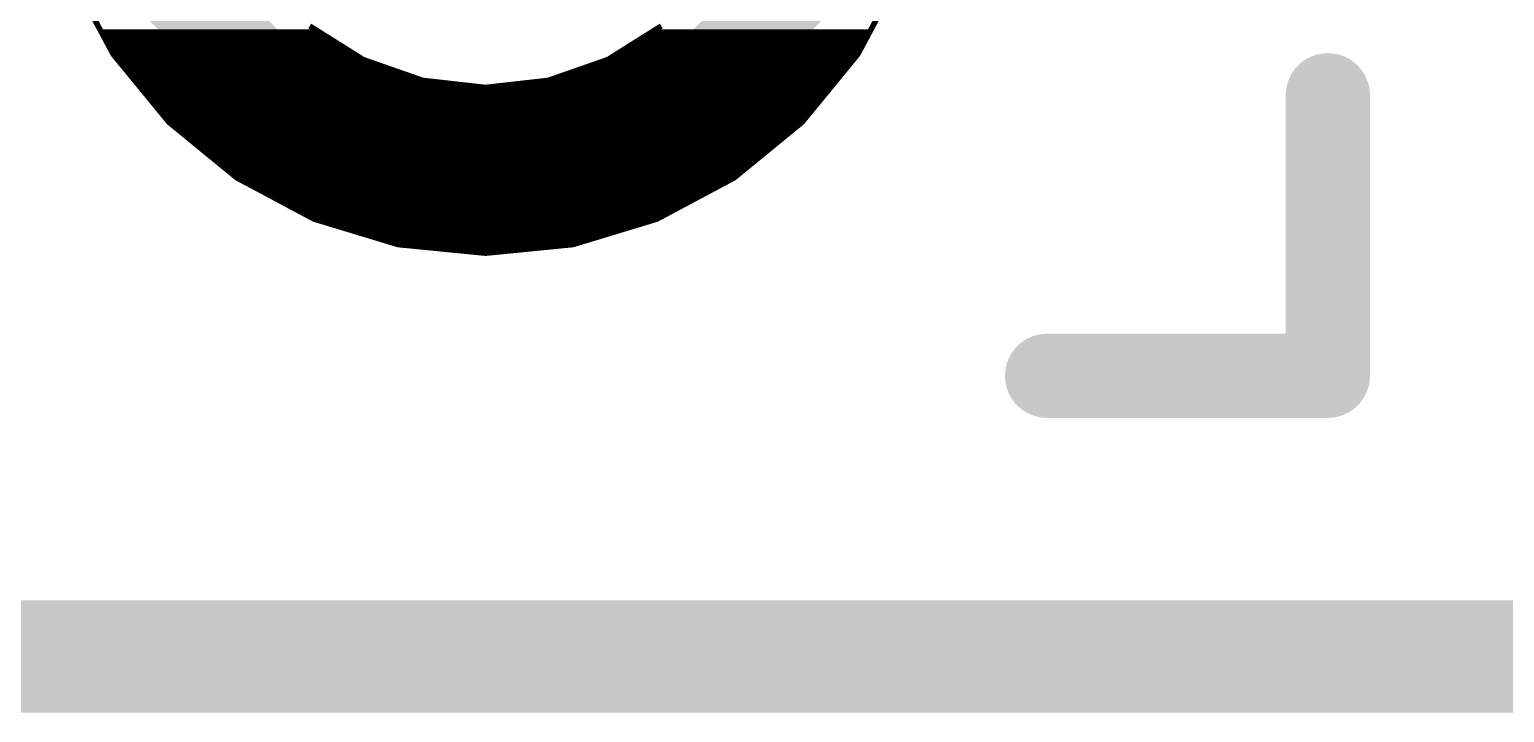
# Model space of a CAD drawing. Extents: x -6.3 to 43.3, y -21.6 to 50.8.
# Drawn here: x 30.925 to 33.594, y -0.102 to 1.135 of the extents above; entities that cross this region are included whole.
import ezdxf

# ---------------------------------------------------------------- set-up
doc = ezdxf.new("R2010")
doc.units = 0
for name, color, linetype in [('1', 12, 'CONTINUOUS'), ('15', 30, 'CONTINUOUS'), ('16', 132, 'CONTINUOUS'), ('2', 41, 'CONTINUOUS'), ('20', 31, 'CONTINUOUS'), ('21', 41, 'CONTINUOUS')]:
    doc.layers.add(name, color=color, linetype=linetype)

# ---------------------------------------------------------------- blocks, each defined once
blk = doc.blocks.new('RECT')
blk.add_solid([(-0.5, -0.5), (0.5, -0.5), (-0.5, 0.5), (0.5, 0.5)])

msp = doc.modelspace()

# ---------------------------------------------------------------- linework, layer by layer
at = {"layer": '1'}
for points, const_width in [([(31.1214, 1.2796), (31.4896, 0.9114)], 0.1524), ([(32.0104, 0.9114), (32.3786, 1.2796)], 0.1524), ([(31.0017, 1.23), (31.0765, 1.09)], 0.01), ([(32.4235, 1.09), (32.4983, 1.23)], 0.01), ([(31.0551, 1.13), (31.45, 1.13)], 0.01), ([(31.0605, 1.12), (31.4659, 1.12)], 0.01), ([(31.5287, 1.0805), (31.432, 1.1413)], 0.01), ([(32.068, 1.1413), (31.9713, 1.0805)], 0.01), ([(32.0341, 1.12), (32.4395, 1.12)], 0.01), ([(32.0501, 1.13), (32.4449, 1.13)], 0.01), ([(31.0658, 1.11), (31.4818, 1.11)], 0.01), ([(31.0712, 1.1), (31.4977, 1.1)], 0.01), ([(31.0765, 1.09), (31.1772, 0.9672)], 0.01), ([(31.0765, 1.09), (31.5136, 1.09)], 0.01), ([(31.9864, 1.09), (32.4235, 1.09)], 0.01), ([(32.0023, 1.1), (32.4288, 1.1)], 0.01), ([(32.0182, 1.11), (32.4342, 1.11)], 0.01), ([(32.3228, 0.9672), (32.4235, 1.09)], 0.01), ([(31.0847, 1.08), (31.5302, 1.08)], 0.01), ([(31.0929, 1.07), (31.5587, 1.07)], 0.01), ([(31.6365, 1.0428), (31.5287, 1.0805)], 0.01), ([(31.9713, 1.0805), (31.8635, 1.0428)], 0.01), ([(31.9413, 1.07), (32.4071, 1.07)], 0.01), ([(31.9698, 1.08), (32.4153, 1.08)], 0.01), ([(31.1011, 1.06), (31.5873, 1.06)], 0.01), ([(31.1093, 1.05), (31.6159, 1.05)], 0.01), ([(31.1175, 1.04), (31.6613, 1.04)], 0.01), ([(31.75, 1.03), (31.6365, 1.0428)], 0.01), ([(31.8635, 1.0428), (31.75, 1.03)], 0.01), ([(31.8387, 1.04), (32.3825, 1.04)], 0.01), ([(31.8841, 1.05), (32.3907, 1.05)], 0.01), ([(31.9127, 1.06), (32.3989, 1.06)], 0.01), ([(31.1257, 1.03), (31.75, 1.03)], 0.01), ([(31.1339, 1.02), (31.75, 1.02)], 0.01), ([(31.1422, 1.01), (31.75, 1.01)], 0.01), ([(31.75, 0.73), (31.75, 1.03)], 0.01), ([(31.75, 1.03), (31.75, 0.73)], 0.01), ([(31.75, 1.03), (32.3743, 1.03)], 0.01), ([(31.75, 1.02), (32.3661, 1.02)], 0.01), ([(31.75, 1.01), (32.3578, 1.01)], 0.01), ([(31.1504, 1), (31.75, 1)], 0.01), ([(31.1586, 0.99), (31.75, 0.99)], 0.01), ([(31.4896, 0.9114), (31.7286, 0.9114)], 0.1524), ([(31.7286, 0.9114), (31.75, 0.89)], 0.1524), ([(31.75, 0.89), (31.7714, 0.9114)], 0.1524), ([(31.7714, 0.9114), (32.0104, 0.9114)], 0.1524), ([(31.75, 1), (32.3496, 1)], 0.01), ([(31.75, 0.99), (32.3414, 0.99)], 0.01), ([(31.1668, 0.98), (31.75, 0.98)], 0.01), ([(31.175, 0.97), (31.75, 0.97)], 0.01), ([(31.1772, 0.9672), (31.3, 0.8665)], 0.01), ([(31.1861, 0.96), (31.75, 0.96)], 0.01), ([(31.75, 0.98), (32.3332, 0.98)], 0.01), ([(31.75, 0.97), (32.325, 0.97)], 0.01), ([(31.75, 0.96), (32.3139, 0.96)], 0.01), ([(32.2, 0.8665), (32.3228, 0.9672)], 0.01), ([(31.1983, 0.95), (31.75, 0.95)], 0.01), ([(31.2104, 0.94), (31.75, 0.94)], 0.01), ([(31.2226, 0.93), (31.75, 0.93)], 0.01), ([(31.75, 0.95), (32.3017, 0.95)], 0.01), ([(31.75, 0.94), (32.2896, 0.94)], 0.01), ([(31.75, 0.93), (32.2774, 0.93)], 0.01), ([(31.2348, 0.92), (31.75, 0.92)], 0.01), ([(31.247, 0.91), (31.75, 0.91)], 0.01), ([(31.75, 0.92), (32.2652, 0.92)], 0.01), ([(31.75, 0.91), (32.253, 0.91)], 0.01), ([(31.2592, 0.9), (31.75, 0.9)], 0.01), ([(31.2714, 0.89), (31.75, 0.89)], 0.01), ([(31.2835, 0.88), (31.75, 0.88)], 0.01), ([(31.75, 0.9), (32.2408, 0.9)], 0.01), ([(31.75, 0.89), (32.2286, 0.89)], 0.01), ([(31.75, 0.88), (32.2165, 0.88)], 0.01), ([(31.2957, 0.87), (31.75, 0.87)], 0.01), ([(31.3, 0.8665), (31.44, 0.7917)], 0.01), ([(31.3122, 0.86), (31.75, 0.86)], 0.01), ([(31.3309, 0.85), (31.75, 0.85)], 0.01), ([(31.75, 0.87), (32.2043, 0.87)], 0.01), ([(31.75, 0.86), (32.1878, 0.86)], 0.01), ([(31.75, 0.85), (32.1691, 0.85)], 0.01), ([(32.06, 0.7917), (32.2, 0.8665)], 0.01), ([(31.3496, 0.84), (31.75, 0.84)], 0.01), ([(31.3683, 0.83), (31.75, 0.83)], 0.01), ([(31.75, 0.84), (32.1504, 0.84)], 0.01), ([(31.75, 0.83), (32.1317, 0.83)], 0.01), ([(31.387, 0.82), (31.75, 0.82)], 0.01), ([(31.4057, 0.81), (31.75, 0.81)], 0.01), ([(31.4244, 0.8), (31.75, 0.8)], 0.01), ([(31.75, 0.82), (32.113, 0.82)], 0.01), ([(31.75, 0.81), (32.0943, 0.81)], 0.01), ([(31.75, 0.8), (32.0756, 0.8)], 0.01), ([(31.44, 0.7917), (31.592, 0.7456)], 0.01), ([(31.4455, 0.79), (31.75, 0.79)], 0.01), ([(31.4785, 0.78), (31.75, 0.78)], 0.01), ([(31.5114, 0.77), (31.75, 0.77)], 0.01), ([(31.75, 0.79), (32.0545, 0.79)], 0.01), ([(31.75, 0.78), (32.0215, 0.78)], 0.01), ([(31.75, 0.77), (31.9886, 0.77)], 0.01), ([(31.908, 0.7456), (32.06, 0.7917)], 0.01), ([(31.5444, 0.76), (31.75, 0.76)], 0.01), ([(31.5773, 0.75), (31.75, 0.75)], 0.01), ([(31.592, 0.7456), (31.75, 0.73)], 0.01), ([(31.75, 0.76), (31.9556, 0.76)], 0.01), ([(31.75, 0.75), (31.9227, 0.75)], 0.01), ([(31.75, 0.73), (31.908, 0.7456)], 0.01), ([(31.6485, 0.74), (31.75, 0.74)], 0.01), ([(31.75, 0.74), (31.8515, 0.74)], 0.01), ([(43.18, 0), (0, 0)], 0.1524)]:
    msp.add_lwpolyline(points, dxfattribs=dict(at, const_width=const_width))
for points, const_width in [([(31.0551, 1.1325, 1), (31.0551, 1.1275)], 0.005), ([(31.0605, 1.1225, 1), (31.0605, 1.1175)], 0.005), ([(31.45, 1.1275, 1), (31.45, 1.1325)], 0.005), ([(31.4659, 1.1175, 1), (31.4659, 1.1225)], 0.005), ([(32.0341, 1.1225, 1), (32.0341, 1.1175)], 0.005), ([(32.0501, 1.1325, 1), (32.0501, 1.1275)], 0.005), ([(32.4395, 1.1175, 1), (32.4395, 1.1225)], 0.005), ([(32.4449, 1.1275, 1), (32.4449, 1.1325)], 0.005), ([(31.0658, 1.1125, 1), (31.0658, 1.1075)], 0.005), ([(31.0712, 1.1025, 1), (31.0712, 1.0975)], 0.005), ([(31.0784, 1.0916, 1), (31.0746, 1.0884)], 0.005), ([(31.0765, 1.0925, 1), (31.0765, 1.0875)], 0.005), ([(31.4818, 1.1075, 1), (31.4818, 1.1125)], 0.005), ([(31.4977, 1.0975, 1), (31.4977, 1.1025)], 0.005), ([(31.5136, 1.0875, 1), (31.5136, 1.0925)], 0.005), ([(31.9864, 1.0925, 1), (31.9864, 1.0875)], 0.005), ([(32.0023, 1.1025, 1), (32.0023, 1.0975)], 0.005), ([(32.0182, 1.1125, 1), (32.0182, 1.1075)], 0.005), ([(32.4254, 1.0884, 1), (32.4216, 1.0916)], 0.005), ([(32.4235, 1.0875, 1), (32.4235, 1.0925)], 0.005), ([(32.4288, 1.0975, 1), (32.4288, 1.1025)], 0.005), ([(32.4342, 1.1075, 1), (32.4342, 1.1125)], 0.005), ([(31.0743, 1.0888, 1), (31.0787, 1.0912)], 0.005), ([(31.0847, 1.0825, 1), (31.0847, 1.0775)], 0.005), ([(31.0929, 1.0725, 1), (31.0929, 1.0675)], 0.005), ([(31.5295, 1.0829, 1), (31.5279, 1.0781)], 0.005), ([(31.5274, 1.0784, 1), (31.53, 1.0826)], 0.005), ([(31.5302, 1.0775, 1), (31.5302, 1.0825)], 0.005), ([(31.5587, 1.0675, 1), (31.5587, 1.0725)], 0.005), ([(31.9413, 1.0725, 1), (31.9413, 1.0675)], 0.005), ([(31.9698, 1.0825, 1), (31.9698, 1.0775)], 0.005), ([(31.97, 1.0826, 1), (31.9726, 1.0784)], 0.005), ([(31.9721, 1.0781, 1), (31.9705, 1.0829)], 0.005), ([(32.4071, 1.0675, 1), (32.4071, 1.0725)], 0.005), ([(32.4153, 1.0775, 1), (32.4153, 1.0825)], 0.005), ([(32.4213, 1.0912, 1), (32.4257, 1.0888)], 0.005), ([(31.1011, 1.0625, 1), (31.1011, 1.0575)], 0.005), ([(31.1093, 1.0525, 1), (31.1093, 1.0475)], 0.005), ([(31.1175, 1.0425, 1), (31.1175, 1.0375)], 0.005), ([(31.5873, 1.0575, 1), (31.5873, 1.0625)], 0.005), ([(31.6159, 1.0475, 1), (31.6159, 1.0525)], 0.005), ([(31.6368, 1.0453, 1), (31.6362, 1.0403)], 0.005), ([(31.6357, 1.0404, 1), (31.6373, 1.0451)], 0.005), ([(31.6613, 1.0375, 1), (31.6613, 1.0425)], 0.005), ([(31.8387, 1.0425, 1), (31.8387, 1.0375)], 0.005), ([(31.8627, 1.0451, 1), (31.8643, 1.0404)], 0.005), ([(31.8638, 1.0403, 1), (31.8632, 1.0453)], 0.005), ([(31.8841, 1.0525, 1), (31.8841, 1.0475)], 0.005), ([(31.9127, 1.0625, 1), (31.9127, 1.0575)], 0.005), ([(32.3825, 1.0375, 1), (32.3825, 1.0425)], 0.005), ([(32.3907, 1.0475, 1), (32.3907, 1.0525)], 0.005), ([(32.3989, 1.0575, 1), (32.3989, 1.0625)], 0.005), ([(31.1257, 1.0325, 1), (31.1257, 1.0275)], 0.005), ([(31.1339, 1.0225, 1), (31.1339, 1.0175)], 0.005), ([(31.1422, 1.0125, 1), (31.1422, 1.0075)], 0.005), ([(31.7525, 1.03, 1), (31.7475, 1.03)], 0.005), ([(31.7497, 1.0325, 1), (31.7503, 1.0275)], 0.005), ([(31.7525, 1.03, 1), (31.7475, 1.03)], 0.005), ([(31.75, 1.0325, 1), (31.75, 1.0275)], 0.005), ([(31.75, 1.0225, 1), (31.75, 1.0175)], 0.005), ([(31.75, 1.0125, 1), (31.75, 1.0075)], 0.005), ([(31.7497, 1.0275, 1), (31.7503, 1.0325)], 0.005), ([(31.75, 1.0275, 1), (31.75, 1.0325)], 0.005), ([(31.75, 1.0175, 1), (31.75, 1.0225)], 0.005), ([(31.75, 1.0075, 1), (31.75, 1.0125)], 0.005), ([(32.3578, 1.0075, 1), (32.3578, 1.0125)], 0.005), ([(32.3661, 1.0175, 1), (32.3661, 1.0225)], 0.005), ([(32.3743, 1.0275, 1), (32.3743, 1.0325)], 0.005), ([(31.1504, 1.0025, 1), (31.1504, 0.9975)], 0.005), ([(31.1586, 0.9925, 1), (31.1586, 0.9875)], 0.005), ([(31.4896, 0.9495, 1), (31.4896, 0.8733)], 0.0762), ([(31.7555, 0.9383, 1), (31.7017, 0.8845)], 0.0762), ([(31.7286, 0.8733, 1), (31.7286, 0.9495)], 0.0762), ([(31.7714, 0.9495, 1), (31.7714, 0.8733)], 0.0762), ([(31.7983, 0.8845, 1), (31.7445, 0.9383)], 0.0762), ([(31.75, 1.0025, 1), (31.75, 0.9975)], 0.005), ([(31.75, 0.9925, 1), (31.75, 0.9875)], 0.005), ([(31.75, 0.9975, 1), (31.75, 1.0025)], 0.005), ([(31.75, 0.9875, 1), (31.75, 0.9925)], 0.005), ([(32.0104, 0.8733, 1), (32.0104, 0.9495)], 0.0762), ([(32.3414, 0.9875, 1), (32.3414, 0.9925)], 0.005), ([(32.3496, 0.9975, 1), (32.3496, 1.0025)], 0.005), ([(31.1668, 0.9825, 1), (31.1668, 0.9775)], 0.005), ([(31.175, 0.9725, 1), (31.175, 0.9675)], 0.005), ([(31.1788, 0.9692, 1), (31.1757, 0.9653)], 0.005), ([(31.1753, 0.9657, 1), (31.1792, 0.9688)], 0.005), ([(31.1861, 0.9625, 1), (31.1861, 0.9575)], 0.005), ([(31.4627, 0.8845, 1), (31.5166, 0.9383)], 0.0762), ([(31.75, 0.9825, 1), (31.75, 0.9775)], 0.005), ([(31.75, 0.9725, 1), (31.75, 0.9675)], 0.005), ([(31.75, 0.9625, 1), (31.75, 0.9575)], 0.005), ([(31.75, 0.9775, 1), (31.75, 0.9825)], 0.005), ([(31.75, 0.9675, 1), (31.75, 0.9725)], 0.005), ([(31.75, 0.9575, 1), (31.75, 0.9625)], 0.005), ([(31.9834, 0.9383, 1), (32.0373, 0.8845)], 0.0762), ([(32.3139, 0.9575, 1), (32.3139, 0.9625)], 0.005), ([(32.3208, 0.9688, 1), (32.3247, 0.9657)], 0.005), ([(32.3243, 0.9653, 1), (32.3212, 0.9692)], 0.005), ([(32.325, 0.9675, 1), (32.325, 0.9725)], 0.005), ([(32.3332, 0.9775, 1), (32.3332, 0.9825)], 0.005), ([(31.1983, 0.9525, 1), (31.1983, 0.9475)], 0.005), ([(31.2104, 0.9425, 1), (31.2104, 0.9375)], 0.005), ([(31.2226, 0.9325, 1), (31.2226, 0.9275)], 0.005), ([(31.7231, 0.9169, 1), (31.7769, 0.8631)], 0.0762), ([(31.7231, 0.8631, 1), (31.7769, 0.9169)], 0.0762), ([(31.75, 0.9525, 1), (31.75, 0.9475)], 0.005), ([(31.75, 0.9425, 1), (31.75, 0.9375)], 0.005), ([(31.75, 0.9325, 1), (31.75, 0.9275)], 0.005), ([(31.75, 0.9475, 1), (31.75, 0.9525)], 0.005), ([(31.75, 0.9375, 1), (31.75, 0.9425)], 0.005), ([(31.75, 0.9275, 1), (31.75, 0.9325)], 0.005), ([(32.2774, 0.9275, 1), (32.2774, 0.9325)], 0.005), ([(32.2896, 0.9375, 1), (32.2896, 0.9425)], 0.005), ([(32.3017, 0.9475, 1), (32.3017, 0.9525)], 0.005), ([(31.2348, 0.9225, 1), (31.2348, 0.9175)], 0.005), ([(31.247, 0.9125, 1), (31.247, 0.9075)], 0.005), ([(31.75, 0.9225, 1), (31.75, 0.9175)], 0.005), ([(31.75, 0.9125, 1), (31.75, 0.9075)], 0.005), ([(31.75, 0.9175, 1), (31.75, 0.9225)], 0.005), ([(31.75, 0.9075, 1), (31.75, 0.9125)], 0.005), ([(32.253, 0.9075, 1), (32.253, 0.9125)], 0.005), ([(32.2652, 0.9175, 1), (32.2652, 0.9225)], 0.005), ([(31.2592, 0.9025, 1), (31.2592, 0.8975)], 0.005), ([(31.2714, 0.8925, 1), (31.2714, 0.8875)], 0.005), ([(31.2835, 0.8825, 1), (31.2835, 0.8775)], 0.005), ([(31.75, 0.9025, 1), (31.75, 0.8975)], 0.005), ([(31.75, 0.8925, 1), (31.75, 0.8875)], 0.005), ([(31.75, 0.8825, 1), (31.75, 0.8775)], 0.005), ([(31.75, 0.8975, 1), (31.75, 0.9025)], 0.005), ([(31.75, 0.8875, 1), (31.75, 0.8925)], 0.005), ([(31.75, 0.8775, 1), (31.75, 0.8825)], 0.005), ([(32.2165, 0.8775, 1), (32.2165, 0.8825)], 0.005), ([(32.2286, 0.8875, 1), (32.2286, 0.8925)], 0.005), ([(32.2408, 0.8975, 1), (32.2408, 0.9025)], 0.005), ([(31.2957, 0.8725, 1), (31.2957, 0.8675)], 0.005), ([(31.3012, 0.8687, 1), (31.2988, 0.8643)], 0.005), ([(31.2984, 0.8646, 1), (31.3016, 0.8684)], 0.005), ([(31.3122, 0.8625, 1), (31.3122, 0.8575)], 0.005), ([(31.3309, 0.8525, 1), (31.3309, 0.8475)], 0.005), ([(31.75, 0.8725, 1), (31.75, 0.8675)], 0.005), ([(31.75, 0.8625, 1), (31.75, 0.8575)], 0.005), ([(31.75, 0.8525, 1), (31.75, 0.8475)], 0.005), ([(31.75, 0.8675, 1), (31.75, 0.8725)], 0.005), ([(31.75, 0.8575, 1), (31.75, 0.8625)], 0.005), ([(31.75, 0.8475, 1), (31.75, 0.8525)], 0.005), ([(32.1691, 0.8475, 1), (32.1691, 0.8525)], 0.005), ([(32.1878, 0.8575, 1), (32.1878, 0.8625)], 0.005), ([(32.1984, 0.8684, 1), (32.2016, 0.8646)], 0.005), ([(32.2012, 0.8643, 1), (32.1988, 0.8687)], 0.005), ([(32.2043, 0.8675, 1), (32.2043, 0.8725)], 0.005), ([(31.3496, 0.8425, 1), (31.3496, 0.8375)], 0.005), ([(31.3683, 0.8325, 1), (31.3683, 0.8275)], 0.005), ([(31.75, 0.8425, 1), (31.75, 0.8375)], 0.005), ([(31.75, 0.8325, 1), (31.75, 0.8275)], 0.005), ([(31.75, 0.8375, 1), (31.75, 0.8425)], 0.005), ([(31.75, 0.8275, 1), (31.75, 0.8325)], 0.005), ([(32.1317, 0.8275, 1), (32.1317, 0.8325)], 0.005), ([(32.1504, 0.8375, 1), (32.1504, 0.8425)], 0.005), ([(31.387, 0.8225, 1), (31.387, 0.8175)], 0.005), ([(31.4057, 0.8125, 1), (31.4057, 0.8075)], 0.005), ([(31.4244, 0.8025, 1), (31.4244, 0.7975)], 0.005), ([(31.75, 0.8225, 1), (31.75, 0.8175)], 0.005), ([(31.75, 0.8125, 1), (31.75, 0.8075)], 0.005), ([(31.75, 0.8025, 1), (31.75, 0.7975)], 0.005), ([(31.75, 0.8175, 1), (31.75, 0.8225)], 0.005), ([(31.75, 0.8075, 1), (31.75, 0.8125)], 0.005), ([(31.75, 0.7975, 1), (31.75, 0.8025)], 0.005), ([(32.0756, 0.7975, 1), (32.0756, 0.8025)], 0.005), ([(32.0943, 0.8075, 1), (32.0943, 0.8125)], 0.005), ([(32.113, 0.8175, 1), (32.113, 0.8225)], 0.005), ([(31.4408, 0.794, 1), (31.4393, 0.7893)], 0.005), ([(31.4388, 0.7895, 1), (31.4412, 0.7939)], 0.005), ([(31.4455, 0.7925, 1), (31.4455, 0.7875)], 0.005), ([(31.4785, 0.7825, 1), (31.4785, 0.7775)], 0.005), ([(31.5114, 0.7725, 1), (31.5114, 0.7675)], 0.005), ([(31.75, 0.7925, 1), (31.75, 0.7875)], 0.005), ([(31.75, 0.7825, 1), (31.75, 0.7775)], 0.005), ([(31.75, 0.7725, 1), (31.75, 0.7675)], 0.005), ([(31.75, 0.7875, 1), (31.75, 0.7925)], 0.005), ([(31.75, 0.7775, 1), (31.75, 0.7825)], 0.005), ([(31.75, 0.7675, 1), (31.75, 0.7725)], 0.005), ([(31.9886, 0.7675, 1), (31.9886, 0.7725)], 0.005), ([(32.0215, 0.7775, 1), (32.0215, 0.7825)], 0.005), ([(32.0545, 0.7875, 1), (32.0545, 0.7925)], 0.005), ([(32.0588, 0.7939, 1), (32.0612, 0.7895)], 0.005), ([(32.0607, 0.7893, 1), (32.0592, 0.794)], 0.005), ([(31.5444, 0.7625, 1), (31.5444, 0.7575)], 0.005), ([(31.5773, 0.7525, 1), (31.5773, 0.7475)], 0.005), ([(31.5922, 0.7481, 1), (31.5917, 0.7431)], 0.005), ([(31.5913, 0.7432, 1), (31.5927, 0.748)], 0.005), ([(31.75, 0.7625, 1), (31.75, 0.7575)], 0.005), ([(31.75, 0.7525, 1), (31.75, 0.7475)], 0.005), ([(31.75, 0.7575, 1), (31.75, 0.7625)], 0.005), ([(31.75, 0.7475, 1), (31.75, 0.7525)], 0.005), ([(31.9073, 0.748, 1), (31.9087, 0.7432)], 0.005), ([(31.9083, 0.7431, 1), (31.9078, 0.7481)], 0.005), ([(31.9227, 0.7475, 1), (31.9227, 0.7525)], 0.005), ([(31.9556, 0.7575, 1), (31.9556, 0.7625)], 0.005), ([(31.6485, 0.7425, 1), (31.6485, 0.7375)], 0.005), ([(31.75, 0.7425, 1), (31.75, 0.7375)], 0.005), ([(31.7498, 0.7325, 1), (31.7502, 0.7275)], 0.005), ([(31.7475, 0.73, 1), (31.7525, 0.73)], 0.005), ([(31.7475, 0.73, 1), (31.7525, 0.73)], 0.005), ([(31.7498, 0.7275, 1), (31.7502, 0.7325)], 0.005), ([(31.75, 0.7375, 1), (31.75, 0.7425)], 0.005), ([(31.8515, 0.7375, 1), (31.8515, 0.7425)], 0.005)]:
    msp.add_lwpolyline(points, format="xyb", dxfattribs=dict(at, const_width=const_width))
at = {"layer": '15', "const_width": 0.1524}
msp.add_lwpolyline([(0, 0), (43.18, 0)], dxfattribs=at)
at = {"layer": '16', "const_width": 0.1524}
msp.add_lwpolyline([(43.18, 0), (0, 0)], dxfattribs=at)
at = {"layer": '2', "const_width": 0.1524}
msp.add_lwpolyline([(0, 0), (43.18, 0)], dxfattribs=at)
at = {"layer": '20', "const_width": 0.2032}
msp.add_lwpolyline([(42.0164, 0), (1.0749, 0)], dxfattribs=at)
at = {"layer": '21', "const_width": 0.1524}
for points in [[(33.274, 1.016), (33.274, 0.508)], [(33.274, 0.508), (32.766, 0.508)]]:
    msp.add_lwpolyline(points, dxfattribs=at)
at = {"layer": '21', "const_width": 0.0762}
for points in [[(33.3121, 1.016, 1), (33.2359, 1.016)], [(32.766, 0.5461, 1), (32.766, 0.4699)], [(33.274, 0.4699, 1), (33.274, 0.5461)], [(33.2359, 0.508, 1), (33.3121, 0.508)]]:
    msp.add_lwpolyline(points, format="xyb", dxfattribs=at)

# ---------------------------------------------------------------- block references
at = {"layer": '1', "xscale": 0.5, "yscale": 0.2}
msp.add_blockref('RECT', (31.75, 0.89), dxfattribs=at)

doc.saveas('drawing.dxf')
